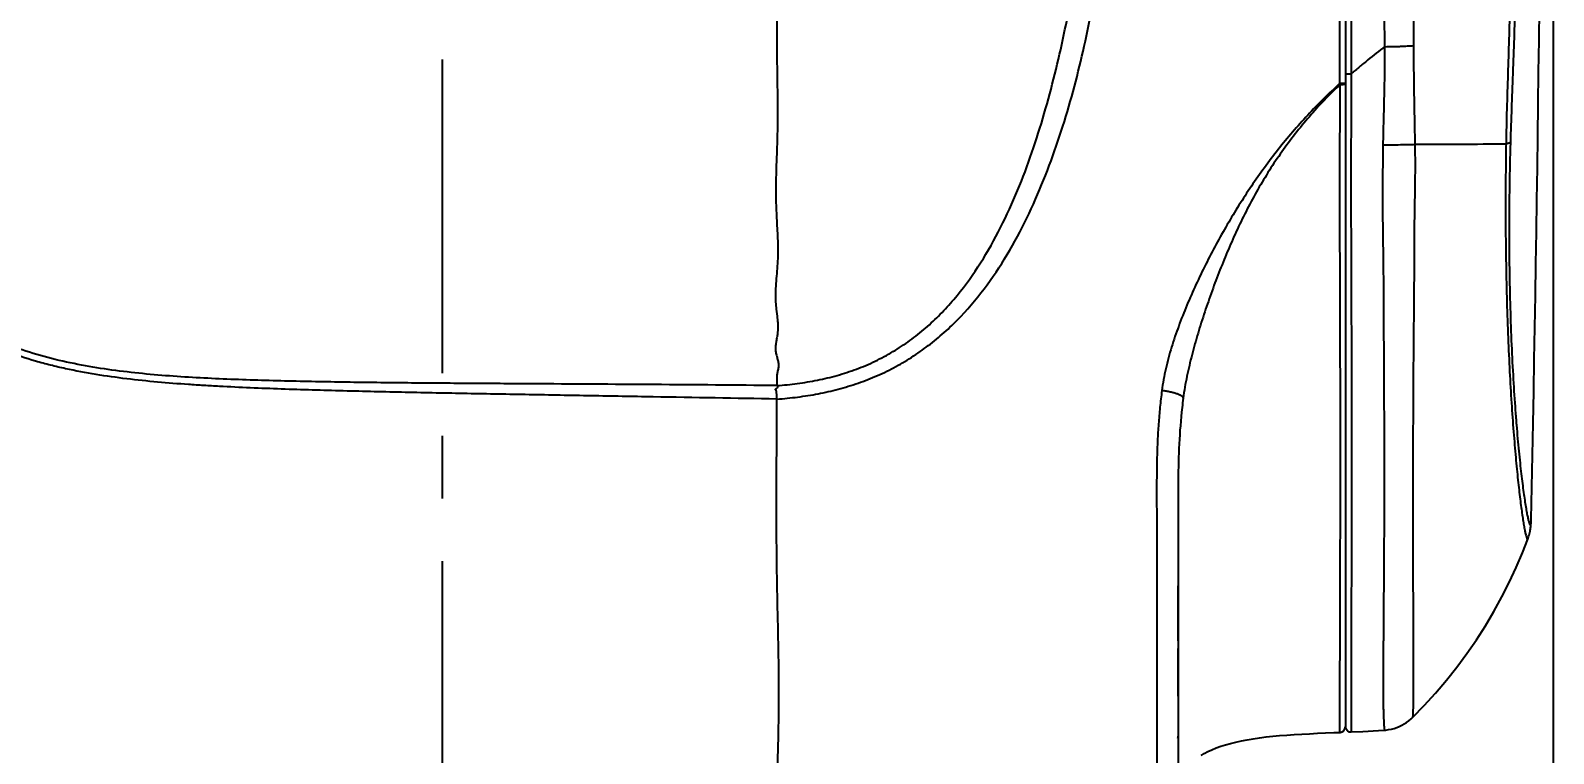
# Model space of a CAD drawing. Header units: millimetres. Extents: x 5828 to 6704, y 123 to 421.
# Drawn here: x 6473.89 to 6483.01, y 259.49 to 263.81 of the extents above; entities that cross this region are included whole.
import ezdxf

# ---------------------------------------------------------------- set-up
doc = ezdxf.new("R2010")
doc.units = ezdxf.units.MM
doc.linetypes.add('CENTER', pattern=[0.6, 0.375, -0.075, 0.075, -0.075])
for name, color, linetype in [('中心线', 7, 'Continuous'), ('外形图', 7, 'Continuous'), ('尺寸标注', 7, 'Continuous')]:
    doc.layers.add(name, color=color, linetype=linetype)
doc.styles.add('微软雅黑', font='msyh.ttc', dxfattribs={"height": 1.5})
doc.dimstyles.new('尺寸标注_1_15比例', dxfattribs={"dimtxt": 1.5, "dimasz": 1.25, "dimexe": 0.5, "dimexo": 0.4, "dimgap": 0.5, "dimtad": 1, "dimdec": 1, "dimlfac": 15, "dimdsep": 46, "dimtxsty": '微软雅黑', "dimcen": 0.09, "dimadec": 0, "dimazin": 0, "dimtp": 0.01, "dimtm": 0.01, "dimtfac": 1, "dimtdec": 1, "dimtofl": 0, "dimtmove": 0, "dimatfit": 3, "dimfxl": 1, "dimtolj": 1, "dimarcsym": 0})

# ---------------------------------------------------------------- blocks, each defined once
blk = doc.blocks.new('*D787')
at = {"layer": 'Defpoints', "color": 0}
for p in [(6469.7154, 284.5485), (6483.0052, 255.7131), (6469.7154, 255.0651)]:
    blk.add_point(p, dxfattribs=at)
at = {"layer": '尺寸标注', "color": 0, "lineweight": -2}
for p, q in [((6469.7154, 255.4651), (6469.7154, 285.0485)), ((6483.0052, 256.1131), (6483.0052, 285.0485)), ((6481.7552, 284.5485), (6470.9654, 284.5485))]:
    blk.add_line(p, q, dxfattribs=at)
at = {"layer": '尺寸标注', "color": 0}
for points in [[(6470.9654, 284.7569), (6470.9654, 284.3402), (6469.7154, 284.5485)], [(6481.7552, 284.3402), (6481.7552, 284.7569), (6483.0052, 284.5485)]]:
    blk.add_solid(points, dxfattribs=at)
at = {"layer": '尺寸标注', "color": 0, "insert": (6476.3603, 285.8276), "char_height": 1.5, "attachment_point": 5, "style": '微软雅黑'}
blk.add_mtext('\\A1;199.3', dxfattribs=at)

msp = doc.modelspace()

# ---------------------------------------------------------------- linework, layer by layer
at = {"layer": '中心线', "linetype": 'CENTER', "ltscale": 5}
msp.add_line((6476.3599, 231.7633), (6476.3599, 279.7873), dxfattribs=at)
at = {"layer": '外形图', "color": 7, "linetype": 'Continuous'}
for p, q in [((6481.7278, 263.4966), (6481.7278, 276.274)), ((6481.7599, 276.2407), (6481.7599, 259.6476)), ((6481.7278, 263.4966), (6481.7278, 263.739)), ((6481.7288, 263.4899), (6481.7278, 263.4966)), ((6481.7599, 263.4986), (6481.7599, 263.4986)), ((6481.7599, 263.4948), (6481.7599, 263.4958)), ((6482.8713, 260.89), (6482.8713, 260.8903)), ((6482.8713, 260.89), (6482.8713, 260.8901)), ((6482.8514, 260.7708), (6482.8514, 260.7708)), ((6480.7599, 260.4912), (6480.7599, 260.383)), ((6480.7599, 260.4912), (6480.7599, 260.3696)), ((6480.7599, 260.4906), (6480.7599, 260.4912)), ((6480.7599, 260.4912), (6480.7599, 260.4535)), ((6480.7599, 260.3696), (6480.7599, 260.4906)), ((6480.7599, 260.4535), (6480.7599, 260.3696)), ((6480.7599, 260.3691), (6480.7599, 260.3696)), ((6480.7599, 260.1616), (6480.7599, 260.117)), ((6480.7599, 259.9848), (6480.7599, 260.1076)), ((6480.76, 259.8319), (6480.7599, 259.9848)), ((6480.76, 259.8667), (6480.76, 259.9423)), ((6480.76, 259.8319), (6480.76, 259.8667)), ((6480.76, 259.8343), (6480.76, 259.8319)), ((6480.76, 259.8319), (6480.76, 259.8309)), ((6481.76, 259.6489), (6481.7601, 259.6468)), ((6480.76, 259.488), (6480.76, 259.4883))]:
    msp.add_line(p, q, dxfattribs=at)
for points in [[(6482.8514, 260.7708), (6482.8535, 260.7766), (6482.8563, 260.7851), (6482.8588, 260.7935), (6482.861, 260.8017), (6482.8628, 260.8095), (6482.8644, 260.817), (6482.8657, 260.8241), (6482.8668, 260.8308), (6482.8677, 260.8372), (6482.8684, 260.8434), (6482.8691, 260.8493), (6482.8696, 260.855), (6482.87, 260.8606), (6482.8704, 260.8662), (6482.8707, 260.8717), (6482.871, 260.8774), (6482.8712, 260.8831), (6482.8713, 260.8891)], [(6482.1637, 259.705), (6482.2316, 259.7749), (6482.2994, 259.8495), (6482.3646, 259.9262), (6482.4271, 260.005), (6482.4868, 260.0857), (6482.5436, 260.1682), (6482.5974, 260.2523), (6482.6482, 260.3378), (6482.6958, 260.4245), (6482.7402, 260.5119), (6482.7813, 260.5999), (6482.819, 260.6881), (6482.8514, 260.7708)], [(6481.9961, 259.6281), (6482.0021, 259.6287), (6482.0187, 259.6309), (6482.0351, 259.6341), (6482.0513, 259.6383), (6482.0672, 259.6436), (6482.0827, 259.6498), (6482.0978, 259.657), (6482.1124, 259.6652), (6482.1265, 259.6742), (6482.1399, 259.6841), (6482.1527, 259.6947), (6482.1637, 259.705)], [(6480.8964, 259.4763), (6480.9161, 259.4881), (6480.9379, 259.4997), (6480.9616, 259.5107), (6480.987, 259.5212), (6481.014, 259.5311), (6481.0427, 259.5403), (6481.073, 259.5489), (6481.1049, 259.5568), (6481.1382, 259.5641), (6481.1729, 259.5707), (6481.209, 259.5766), (6481.2464, 259.582), (6481.2852, 259.5869), (6481.3253, 259.5912), (6481.3668, 259.595), (6481.4096, 259.5985), (6481.4535, 259.6015), (6481.4987, 259.6042), (6481.545, 259.6067), (6481.5924, 259.6089), (6481.6408, 259.6109), (6481.6902, 259.6129), (6481.7279, 259.6143)], [(6481.7601, 259.6468), (6481.7607, 259.6434), (6481.7615, 259.64), (6481.7628, 259.6368), (6481.7643, 259.6337), (6481.7662, 259.6308), (6481.7684, 259.6281), (6481.7708, 259.6256), (6481.7735, 259.6234), (6481.7764, 259.6215), (6481.7795, 259.6199), (6481.7827, 259.6186), (6481.786, 259.6177), (6481.7895, 259.6171), (6481.7929, 259.6169), (6481.7946, 259.6169)], [(6481.7946, 259.6169), (6481.8639, 259.62), (6481.9576, 259.6253), (6481.9961, 259.6281)]]:
    msp.add_lwpolyline(points, dxfattribs=at)
for centre, radius, start, end in [((6175.6176, 267.3686), 307.322, 358.792117, 1.070828), ((6480.9977, 263.4981), 0.7623, 359.90329, 0.03889), ((6481.6812, 415.2966), 152.1655, 270.186869, 270.391447), ((6480.7267, 259.5911), 0.0333, 337.01446, 359.81569), ((6481.7266, 259.6476), 0.0333, 272.1901, 0)]:
    msp.add_arc(centre, radius, start, end, dxfattribs=at)
for points, knots in [([(6481.7945, 276.2717), (6481.7945, 276.2717), (6481.7944, 276.2716), (6481.7945, 276.2715), (6481.7945, 276.2714), (6481.7945, 276.2712), (6481.7945, 276.2709), (6481.7945, 276.2704), (6481.7945, 276.2696), (6481.7945, 276.2685), (6481.7945, 276.2672), (6481.7945, 276.2656), (6481.7945, 276.2638), (6481.7945, 276.2618), (6481.7945, 276.2585), (6481.7945, 276.2539), (6481.7945, 276.2476), (6481.7945, 276.2403), (6481.7945, 276.2321), (6481.7945, 276.223), (6481.7945, 276.2128), (6481.7945, 276.1974), (6481.7945, 276.1758), (6481.7945, 276.147), (6481.7945, 276.1145), (6481.7945, 276.0782), (6481.7945, 276.0382), (6481.7945, 275.9946), (6481.7945, 275.9474), (6481.7945, 275.8774), (6481.7945, 275.7813), (6481.7944, 275.656), (6481.7944, 275.5177), (6481.7944, 275.3671), (6481.7944, 275.2049), (6481.7944, 275.0319), (6481.7944, 274.8487), (6481.7944, 274.6562), (6481.7944, 274.3833), (6481.7944, 274.0255), (6481.7944, 273.5807), (6481.7944, 273.1209), (6481.7944, 272.6543), (6481.7944, 272.1888), (6481.7944, 271.7331), (6481.7943, 271.2928), (6481.7945, 270.7194), (6481.7945, 269.997), (6481.7945, 269.1125), (6481.7945, 268.2071), (6481.7945, 267.2878), (6481.7945, 266.3597), (6481.7945, 265.5826), (6481.7945, 265.0372), (6481.7945, 264.725), (6481.7945, 264.4907), (6481.7945, 264.2563), (6481.7944, 264.0218), (6481.7944, 263.7873), (6481.7947, 263.631), (6481.7947, 263.5528)], [0, 0, 0, 0, 0.000002, 0.00001, 0.000021, 0.000038, 0.00006, 0.000086, 0.000153, 0.000238, 0.000343, 0.000467, 0.00061, 0.000772, 0.000953, 0.001372, 0.001866, 0.002437, 0.003082, 0.003804, 0.0046, 0.005471, 0.007438, 0.009702, 0.012262, 0.015114, 0.018256, 0.021685, 0.025398, 0.029391, 0.038198, 0.048068, 0.058956, 0.070813, 0.083585, 0.097212, 0.111636, 0.126793, 0.142618, 0.175995, 0.211179, 0.247541, 0.284449, 0.321249, 0.357319, 0.391937, 0.425103, 0.492569, 0.562344, 0.63372, 0.706135, 0.779182, 0.852625, 0.889428, 0.907841, 0.926262, 0.944694, 0.96313, 0.981564, 1, 1, 1, 1]), ([(6481.9953, 263.7154), (6481.9951, 263.7888), (6481.9945, 263.9357), (6481.994, 264.156), (6481.9938, 264.3764), (6481.9936, 264.67), (6481.9934, 265.0367), (6481.9939, 265.4765), (6481.9957, 265.9157), (6481.9974, 266.3541), (6481.9985, 266.7914), (6481.9993, 267.2273), (6482.0003, 267.6615), (6482.0015, 268.0935), (6482.0019, 268.5228), (6482.0019, 268.8785), (6482.0017, 269.1612), (6482.0014, 269.3716), (6482.0007, 269.5808), (6481.9995, 269.7885), (6481.9976, 269.9947), (6481.996, 270.1995), (6481.9953, 270.3691), (6481.9947, 270.5039), (6481.994, 270.6042), (6481.993, 270.7039), (6481.9916, 270.8358), (6481.9894, 271.0004), (6481.9864, 271.1992), (6481.9835, 271.4013), (6481.9832, 271.5725), (6481.9833, 271.7121), (6481.9834, 271.8184), (6481.9833, 271.9257), (6481.9829, 272.0336), (6481.9823, 272.1423), (6481.9815, 272.2881), (6481.9808, 272.4713), (6481.981, 272.6918), (6481.9817, 272.9124), (6481.9826, 273.1322), (6481.9833, 273.3505), (6481.9838, 273.636), (6481.9841, 273.9826), (6481.9852, 274.3826), (6481.9872, 274.7567), (6481.9895, 275.0992), (6481.9917, 275.4047), (6481.9938, 275.6685), (6481.9956, 275.8862), (6481.9972, 276.0373), (6481.9986, 276.1327), (6481.9992, 276.1717), (6481.9994, 276.189)], [0, 0, 0, 0, 0.017662, 0.035329, 0.052994, 0.070651, 0.105941, 0.141203, 0.176423, 0.211575, 0.246638, 0.281592, 0.316413, 0.351061, 0.385489, 0.419648, 0.436612, 0.453485, 0.470255, 0.48691, 0.503445, 0.519863, 0.536155, 0.544243, 0.552283, 0.560271, 0.568213, 0.584014, 0.599874, 0.616027, 0.632612, 0.641059, 0.64959, 0.65819, 0.666849, 0.675559, 0.684313, 0.701925, 0.719622, 0.73733, 0.754979, 0.772501, 0.78983, 0.82364, 0.855871, 0.886016, 0.913614, 0.93824, 0.959501, 0.977051, 0.990616, 0.99584, 1, 1, 1, 1]), ([(6482.1695, 263.7224), (6482.1699, 263.868), (6482.1696, 264.0865), (6482.1695, 264.3777), (6482.1695, 264.5961), (6482.1694, 264.8143), (6482.1692, 265.0324), (6482.1689, 265.2504), (6482.1686, 265.5409), (6482.1689, 265.9035), (6482.1692, 266.3379), (6482.1686, 266.7712), (6482.1675, 267.2032), (6482.1668, 267.6335), (6482.1666, 268.0617), (6482.1664, 268.4874), (6482.1663, 268.8404), (6482.1667, 269.1211), (6482.1671, 269.3302), (6482.1676, 269.5381), (6482.1678, 269.7449), (6482.1675, 269.9503), (6482.1674, 270.1543), (6482.1681, 270.3235), (6482.1689, 270.4581), (6482.1697, 270.5915), (6482.1703, 270.7241), (6482.1707, 270.8561), (6482.1712, 270.9873), (6482.1716, 271.1187), (6482.1717, 271.2507), (6482.1715, 271.3507), (6482.1714, 271.4519), (6482.1716, 271.5543), (6482.172, 271.6579), (6482.1725, 271.7627), (6482.1728, 271.8684), (6482.1729, 272.011), (6482.1721, 272.1907), (6482.1711, 272.4077), (6482.1709, 272.6259), (6482.1715, 272.8446), (6482.1722, 273.0629), (6482.1726, 273.2798), (6482.1724, 273.564), (6482.1713, 273.9097), (6482.1703, 274.3091), (6482.1699, 274.6834), (6482.1698, 275.0266), (6482.1695, 275.3333), (6482.169, 275.5984), (6482.1685, 275.8176), (6482.168, 275.9698), (6482.1679, 276.066), (6482.1678, 276.1053), (6482.1677, 276.1227)], [0, 0, 0, 0, 0.035236, 0.052851, 0.070458, 0.088055, 0.105645, 0.123227, 0.1408, 0.17591, 0.210951, 0.245901, 0.280743, 0.315455, 0.350004, 0.384348, 0.418447, 0.435392, 0.452258, 0.469033, 0.485706, 0.50227, 0.518726, 0.535076, 0.543203, 0.551291, 0.567331, 0.575289, 0.583221, 0.599091, 0.60708, 0.61514, 0.623291, 0.63155, 0.639913, 0.648367, 0.6569, 0.665498, 0.68285, 0.70037, 0.717997, 0.735658, 0.753281, 0.770797, 0.788141, 0.822038, 0.854422, 0.884767, 0.912594, 0.937463, 0.958964, 0.976736, 0.990485, 0.995781, 1, 1, 1, 1]), ([(6482.8069, 275.3024), (6482.8065, 275.2824), (6482.805, 275.2372), (6482.8015, 275.1616), (6482.7966, 275.0708), (6482.7904, 274.9654), (6482.7832, 274.846), (6482.7718, 274.6612), (6482.7559, 274.4018), (6482.7368, 274.0614), (6482.7189, 273.6884), (6482.7043, 273.2921), (6482.6965, 272.9516), (6482.6936, 272.6749), (6482.6932, 272.467), (6482.6948, 272.2607), (6482.6982, 272.0574), (6482.7037, 271.8579), (6482.711, 271.6625), (6482.7178, 271.5015), (6482.7226, 271.3732), (6482.727, 271.2441), (6482.7318, 271.0821), (6482.7372, 270.8872), (6482.7426, 270.6918), (6482.7477, 270.4958), (6482.7524, 270.2991), (6482.7583, 270.0356), (6482.765, 269.7046), (6482.772, 269.3058), (6482.7777, 268.9047), (6482.7822, 268.5015), (6482.7855, 268.0963), (6482.7874, 267.6893), (6482.7881, 267.2806), (6482.7875, 266.8703), (6482.7855, 266.4586), (6482.7821, 266.0457), (6482.7773, 265.6317), (6482.7712, 265.2168), (6482.7636, 264.8011), (6482.756, 264.4543), (6482.7494, 264.1766), (6482.744, 263.9682), (6482.7381, 263.7597), (6482.7316, 263.5512), (6482.7251, 263.3429), (6482.7219, 263.204), (6482.7208, 263.1346)], [0, 0, 0, 0, 0.004925, 0.011154, 0.018642, 0.027338, 0.037187, 0.048125, 0.072971, 0.101223, 0.132155, 0.165, 0.198958, 0.216098, 0.233208, 0.250187, 0.266933, 0.28334, 0.29935, 0.315139, 0.323049, 0.330996, 0.346975, 0.362994, 0.379042, 0.395147, 0.411315, 0.427538, 0.460121, 0.492891, 0.525848, 0.558978, 0.592271, 0.625715, 0.659297, 0.693006, 0.726832, 0.760762, 0.79478, 0.828873, 0.863032, 0.897243, 0.914361, 0.931488, 0.948623, 0.965764, 0.982905, 1, 1, 1, 1]), ([(6482.8393, 275.2119), (6482.8393, 275.1948), (6482.8384, 275.1554), (6482.8354, 275.0883), (6482.8307, 275.0057), (6482.8243, 274.9081), (6482.8165, 274.796), (6482.8038, 274.62), (6482.7857, 274.3699), (6482.7634, 274.0384), (6482.7423, 273.6714), (6482.7252, 273.2784), (6482.7162, 272.9392), (6482.7129, 272.6629), (6482.7127, 272.4553), (6482.7146, 272.2495), (6482.7188, 272.0471), (6482.7253, 271.8491), (6482.734, 271.6552), (6482.7431, 271.4636), (6482.7514, 271.2719), (6482.7591, 271.0794), (6482.7665, 270.886), (6482.7735, 270.692), (6482.7799, 270.497), (6482.7858, 270.3012), (6482.7931, 270.0386), (6482.8045, 269.5751), (6482.8166, 268.9079), (6482.825, 268.1006), (6482.8271, 267.4227), (6482.8258, 266.8769), (6482.8234, 266.4653), (6482.8195, 266.0524), (6482.814, 265.6384), (6482.807, 265.2235), (6482.7983, 264.8079), (6482.7879, 264.3917), (6482.7779, 264.0447), (6482.7688, 263.7668), (6482.7627, 263.5932), (6482.7575, 263.4542), (6482.7524, 263.3153), (6482.7488, 263.2112), (6482.7469, 263.1418)], [0, 0, 0, 0, 0.004234, 0.009804, 0.016672, 0.024791, 0.03411, 0.044571, 0.068645, 0.096393, 0.127098, 0.159965, 0.194118, 0.211383, 0.228614, 0.245693, 0.262501, 0.278912, 0.2949, 0.310702, 0.32658, 0.342554, 0.358572, 0.374645, 0.390795, 0.407021, 0.423312, 0.456058, 0.522193, 0.589088, 0.656621, 0.690591, 0.72468, 0.758876, 0.793161, 0.827524, 0.861952, 0.896431, 0.930944, 0.94821, 0.965481, 0.974117, 0.982753, 1, 1, 1, 1]), ([(6478.3599, 261.6083), (6478.1129, 261.6126), (6477.7423, 261.619), (6477.2481, 261.6275), (6476.8774, 261.634), (6476.5685, 261.6395), (6476.3213, 261.6442), (6476.0742, 261.6492), (6475.7653, 261.6563), (6475.4564, 261.6653), (6475.2094, 261.6747), (6475.055, 261.682), (6474.9316, 261.6889), (6474.8083, 261.6968), (6474.6543, 261.7088), (6474.4699, 261.7281), (6474.2864, 261.7538), (6474.1346, 261.7822), (6474.0143, 261.8102), (6473.8951, 261.842), (6473.7484, 261.8899), (6473.6065, 261.9506), (6473.4973, 262.0076), (6473.418, 262.0549), (6473.3416, 262.1068), (6473.2442, 262.1821), (6473.1313, 262.2871), (6473.0127, 262.429), (6472.9102, 262.5831), (6472.8372, 262.719), (6472.7852, 262.8309), (6472.7369, 262.9447), (6472.6834, 263.0897), (6472.6283, 263.2667), (6472.5653, 263.5055), (6472.5151, 263.7473), (6472.4734, 263.9904), (6472.4452, 264.1732), (6472.4193, 264.3563), (6472.3953, 264.5396), (6472.3732, 264.7231), (6472.3464, 264.968), (6472.3177, 265.2743), (6472.2896, 265.6422), (6472.2669, 266.01), (6472.2492, 266.3774), (6472.2366, 266.7442), (6472.2264, 267.2314), (6472.224, 267.717), (6472.2238, 268.2005), (6472.2238, 268.4412), (6472.2238, 268.5611)], [0, 0, 0, 0, 0.062793, 0.094195, 0.1256, 0.157008, 0.172712, 0.188417, 0.219827, 0.251237, 0.266942, 0.282646, 0.290499, 0.298351, 0.314053, 0.329753, 0.34545, 0.36114, 0.368983, 0.376824, 0.392493, 0.408147, 0.415971, 0.423792, 0.431609, 0.439424, 0.455046, 0.470675, 0.486322, 0.501991, 0.509835, 0.517684, 0.533387, 0.549092, 0.564786, 0.59613, 0.611797, 0.627466, 0.643133, 0.658795, 0.67445, 0.690099, 0.721382, 0.752639, 0.783855, 0.815018, 0.846113, 0.877128, 0.938853, 0.969513, 1, 1, 1, 1]), ([(6478.3602, 261.6887), (6478.1148, 261.6909), (6477.6239, 261.6948), (6477.0103, 261.6984), (6476.5194, 261.7013), (6476.1512, 261.7041), (6475.8443, 261.7076), (6475.5989, 261.7117), (6475.4148, 261.7156), (6475.2308, 261.7206), (6475.0468, 261.7274), (6474.8629, 261.7365), (6474.6793, 261.749), (6474.496, 261.7664), (6474.3135, 261.7903), (6474.1324, 261.8227), (6473.9535, 261.8658), (6473.7785, 261.922), (6473.6376, 261.9822), (6473.5295, 262.0395), (6473.4512, 262.0872), (6473.3761, 262.1398), (6473.2811, 262.2164), (6473.1724, 262.3239), (6473.0609, 262.4695), (6472.9679, 262.6275), (6472.8914, 262.7942), (6472.8281, 262.9666), (6472.7748, 263.1425), (6472.7291, 263.3207), (6472.6889, 263.5004), (6472.6533, 263.681), (6472.6214, 263.8622), (6472.5929, 264.0439), (6472.567, 264.226), (6472.5431, 264.4083), (6472.521, 264.5908), (6472.5006, 264.7734), (6472.4757, 265.017), (6472.4489, 265.3218), (6472.4224, 265.6877), (6472.4009, 266.0534), (6472.384, 266.4187), (6472.3721, 266.7833), (6472.3624, 267.2675), (6472.3601, 267.75), (6472.36, 268.2303), (6472.3599, 268.4692), (6472.3599, 268.5884)], [0, 0, 0, 0, 0.062795, 0.125597, 0.157, 0.188404, 0.219807, 0.235509, 0.25121, 0.266912, 0.282613, 0.298313, 0.314013, 0.32971, 0.345404, 0.361092, 0.37677, 0.392436, 0.408083, 0.415902, 0.423717, 0.431526, 0.439332, 0.454925, 0.470517, 0.486119, 0.501739, 0.517385, 0.533058, 0.548752, 0.564454, 0.580151, 0.59584, 0.611527, 0.627212, 0.642894, 0.658572, 0.674244, 0.689912, 0.72123, 0.752518, 0.783765, 0.814955, 0.846076, 0.877111, 0.938856, 0.969517, 1, 1, 1, 1]), ([(6478.3599, 261.6078), (6478.3806, 261.6093), (6478.4218, 261.6129), (6478.504, 261.6224), (6478.6062, 261.6386), (6478.7272, 261.6659), (6478.8458, 261.7018), (6478.961, 261.7467), (6479.0721, 261.801), (6479.1781, 261.8643), (6479.2784, 261.936), (6479.3727, 262.0154), (6479.4901, 262.1305), (6479.6215, 262.2894), (6479.756, 262.4971), (6479.8706, 262.717), (6479.9686, 262.9453), (6480.0528, 263.1794), (6480.1245, 263.4176), (6480.2059, 263.7387), (6480.269, 264.0639), (6480.3205, 264.3908), (6480.354, 264.6366), (6480.3828, 264.8829), (6480.4073, 265.1295), (6480.4279, 265.3764), (6480.4511, 265.7054), (6480.4684, 266.0346), (6480.4807, 266.3635), (6480.4873, 266.6098), (6480.4917, 266.8558), (6480.4943, 267.1013), (6480.4957, 267.3463), (6480.4964, 267.5907), (6480.497, 267.8344), (6480.4977, 268.1578), (6480.498, 268.3999), (6480.498, 268.561)], [0, 0, 0, 0, 0.007867, 0.015732, 0.031449, 0.04715, 0.062831, 0.078491, 0.094129, 0.109749, 0.125356, 0.140957, 0.15656, 0.187781, 0.219075, 0.250456, 0.281916, 0.313425, 0.344934, 0.37641, 0.439299, 0.470743, 0.502172, 0.533584, 0.56498, 0.596359, 0.627718, 0.690349, 0.721609, 0.752823, 0.783986, 0.815091, 0.846131, 0.877099, 0.907983, 0.938771, 1, 1, 1, 1]), ([(6478.3602, 261.6888), (6478.4007, 261.6917), (6478.4816, 261.7), (6478.6019, 261.7198), (6478.7203, 261.748), (6478.8359, 261.7855), (6478.9477, 261.8328), (6479.0545, 261.89), (6479.1554, 261.9566), (6479.2499, 262.0317), (6479.3378, 262.1144), (6479.4461, 262.2333), (6479.5658, 262.3958), (6479.6871, 262.6056), (6479.7898, 262.8259), (6479.8771, 263.0533), (6479.9518, 263.2856), (6480.016, 263.5212), (6480.0714, 263.7589), (6480.1191, 263.9981), (6480.1602, 264.2385), (6480.1959, 264.4797), (6480.2269, 264.7214), (6480.2535, 264.9636), (6480.2761, 265.206), (6480.2952, 265.4485), (6480.3166, 265.7719), (6480.3327, 266.0953), (6480.3439, 266.4184), (6480.35, 266.6604), (6480.354, 266.902), (6480.3571, 267.2231), (6480.3582, 267.5436), (6480.3589, 267.8632), (6480.3596, 268.1807), (6480.3599, 268.4185), (6480.3599, 268.5767)], [0, 0, 0, 0, 0.015735, 0.031455, 0.047155, 0.062828, 0.078469, 0.094079, 0.10966, 0.125221, 0.140773, 0.156326, 0.187458, 0.218686, 0.250022, 0.281458, 0.312959, 0.344473, 0.375967, 0.407443, 0.438916, 0.470382, 0.501835, 0.533272, 0.564693, 0.596098, 0.627481, 0.690161, 0.721446, 0.752685, 0.783872, 0.815, 0.877047, 0.907947, 0.938749, 1, 1, 1, 1]), ([(6478.3615, 265.5445), (6478.3616, 265.5024), (6478.3612, 265.4392), (6478.3607, 265.355), (6478.3606, 265.2708), (6478.3608, 265.1656), (6478.3607, 265.0395), (6478.3603, 264.9134), (6478.3601, 264.7875), (6478.36, 264.6616), (6478.3602, 264.5359), (6478.3605, 264.4102), (6478.3607, 264.2847), (6478.3605, 264.1593), (6478.3598, 264.0341), (6478.359, 263.909), (6478.3586, 263.8048), (6478.3588, 263.7216), (6478.3595, 263.6386), (6478.3609, 263.535), (6478.3629, 263.411), (6478.3634, 263.3078), (6478.3625, 263.2255), (6478.3611, 263.1638), (6478.3592, 263.1023), (6478.357, 263.0409), (6478.3549, 262.9797), (6478.3534, 262.9185), (6478.3528, 262.8574), (6478.3534, 262.7965), (6478.3553, 262.7357), (6478.3582, 262.6751), (6478.3615, 262.6147), (6478.3644, 262.5543), (6478.3655, 262.4939), (6478.3639, 262.4336), (6478.3596, 262.3736), (6478.354, 262.3139), (6478.3507, 262.2642), (6478.3503, 262.2246), (6478.3512, 262.195), (6478.3534, 262.1658), (6478.3565, 262.1367), (6478.3601, 262.108), (6478.3633, 262.0794), (6478.3653, 262.0511), (6478.3651, 262.0229), (6478.3624, 261.9951), (6478.3579, 261.968), (6478.353, 261.9413), (6478.3508, 261.9191), (6478.3512, 261.9015), (6478.3526, 261.8886), (6478.3551, 261.876), (6478.3593, 261.8596), (6478.3642, 261.8437), (6478.3677, 261.8276), (6478.369, 261.8156), (6478.3688, 261.8038), (6478.3673, 261.7922), (6478.365, 261.7809), (6478.3624, 261.7699), (6478.3603, 261.7589), (6478.3588, 261.7447), (6478.3594, 261.7307), (6478.3597, 261.7172), (6478.3596, 261.7044), (6478.3595, 261.6949), (6478.3602, 261.6887)], [0, 0, 0, 0, 0.032731, 0.049089, 0.065442, 0.098135, 0.130806, 0.163455, 0.196078, 0.228676, 0.261245, 0.293784, 0.326294, 0.358773, 0.391217, 0.42362, 0.455974, 0.472127, 0.488264, 0.52048, 0.552612, 0.584656, 0.600643, 0.616605, 0.632543, 0.648452, 0.664332, 0.68018, 0.695994, 0.711774, 0.727519, 0.743233, 0.758918, 0.774577, 0.790213, 0.805827, 0.821416, 0.836959, 0.852414, 0.860097, 0.867744, 0.87535, 0.88291, 0.890418, 0.89786, 0.905228, 0.912516, 0.919729, 0.926865, 0.933897, 0.940782, 0.944168, 0.947523, 0.950854, 0.95416, 0.96066, 0.963825, 0.966925, 0.969975, 0.972991, 0.975982, 0.978933, 0.981823, 0.984638, 0.990045, 0.992637, 0.995155, 1, 1, 1, 1]), ([(6481.9963, 263.7161), (6481.9621, 263.6896), (6481.911, 263.6498), (6481.8441, 263.5952), (6481.8112, 263.5672), (6481.7949, 263.553)], [0, 0, 0, 0, 0.499993, 0.749995, 1, 1, 1, 1]), ([(6481.9867, 263.1287), (6481.9873, 263.1777), (6481.9895, 263.2757), (6481.9936, 263.4226), (6481.9959, 263.545), (6481.9963, 263.6428), (6481.9963, 263.6917), (6481.9963, 263.7161)], [0, 0, 0, 0, 0.250339, 0.500499, 0.750344, 0.875179, 1, 1, 1, 1]), ([(6481.9953, 263.7153), (6482.0112, 263.7161), (6482.0349, 263.7163), (6482.0662, 263.7171), (6482.0957, 263.718), (6482.1301, 263.7195), (6482.1569, 263.7213), (6482.1695, 263.7224)], [0, 0, 0, 0, 0.274382, 0.408117, 0.53809, 0.782576, 1, 1, 1, 1]), ([(6482.1775, 263.1319), (6482.1766, 263.1811), (6482.1753, 263.255), (6482.1736, 263.3535), (6482.1723, 263.4273), (6482.1712, 263.5011), (6482.17, 263.5995), (6482.1696, 263.6732), (6482.1695, 263.7224)], [0, 0, 0, 0, 0.250261, 0.375351, 0.500385, 0.625358, 0.750269, 1, 1, 1, 1]), ([(6481.7278, 263.4966), (6481.6942, 263.4663), (6481.6284, 263.4041), (6481.5022, 263.2742), (6481.3549, 263.1022), (6481.1949, 262.8828), (6481.0749, 262.6913), (6480.9865, 262.534), (6480.924, 262.4143), (6480.8655, 262.293), (6480.8112, 262.1699), (6480.7619, 262.0452), (6480.7188, 261.9186), (6480.6839, 261.7899), (6480.6679, 261.7026), (6480.6623, 261.6587)], [0, 0, 0, 0, 0.062905, 0.125814, 0.251598, 0.377305, 0.502817, 0.565463, 0.628008, 0.690434, 0.75272, 0.814844, 0.876781, 0.938506, 1, 1, 1, 1]), ([(6481.7288, 263.4899), (6481.6965, 263.4593), (6481.6334, 263.3965), (6481.5436, 263.2978), (6481.4588, 263.1947), (6481.3792, 263.0877), (6481.3048, 262.9768), (6481.236, 262.8626), (6481.1724, 262.7453), (6481.1138, 262.6255), (6481.0595, 262.5037), (6481.0091, 262.3803), (6480.962, 262.2555), (6480.9182, 262.1296), (6480.878, 262.0025), (6480.8418, 261.8742), (6480.8108, 261.7447), (6480.7953, 261.6573), (6480.7898, 261.6134)], [0, 0, 0, 0, 0.06254, 0.125085, 0.187631, 0.250175, 0.312712, 0.375241, 0.437759, 0.500271, 0.562779, 0.625284, 0.687787, 0.750289, 0.812789, 0.87528, 0.937729, 1, 1, 1, 1]), ([(6481.7279, 259.6143), (6481.7279, 259.6143), (6481.7279, 259.6143), (6481.7279, 259.6144), (6481.7278, 259.6145), (6481.7278, 259.6147), (6481.7278, 259.6151), (6481.7278, 259.6156), (6481.7278, 259.6163), (6481.7277, 259.6172), (6481.7277, 259.6182), (6481.7277, 259.6199), (6481.7276, 259.6223), (6481.7276, 259.6257), (6481.7276, 259.6298), (6481.7275, 259.6344), (6481.7275, 259.6396), (6481.7274, 259.6477), (6481.7274, 259.6593), (6481.7273, 259.6749), (6481.7273, 259.6928), (6481.7272, 259.7128), (6481.7272, 259.7352), (6481.7272, 259.7597), (6481.7272, 259.7864), (6481.7273, 259.8152), (6481.7273, 259.858), (6481.7275, 259.9168), (6481.7277, 259.9936), (6481.7279, 260.0787), (6481.7282, 260.1718), (6481.7285, 260.273), (6481.7288, 260.3821), (6481.7292, 260.4989), (6481.7295, 260.6232), (6481.7299, 260.8034), (6481.7303, 261.0451), (6481.7304, 261.353), (6481.7301, 261.6234), (6481.7297, 261.8493), (6481.7293, 262.0246), (6481.7288, 262.203), (6481.7283, 262.3838), (6481.7275, 262.5665), (6481.7265, 262.7507), (6481.7264, 262.9355), (6481.7272, 263.1204), (6481.7285, 263.3052), (6481.7287, 263.4284), (6481.7288, 263.4899)], [0, 0, 0, 0, 0.000006, 0.000021, 0.000047, 0.000083, 0.000185, 0.000327, 0.000509, 0.000732, 0.000995, 0.001297, 0.002021, 0.002902, 0.003938, 0.005129, 0.006473, 0.007968, 0.011409, 0.01544, 0.020052, 0.025238, 0.030995, 0.03732, 0.04421, 0.051661, 0.05967, 0.077335, 0.097162, 0.119116, 0.143169, 0.16929, 0.197446, 0.227598, 0.259705, 0.293705, 0.367035, 0.446807, 0.53204, 0.576374, 0.621674, 0.667748, 0.714432, 0.761632, 0.809213, 0.856952, 0.904703, 0.952386, 1, 1, 1, 1]), ([(6481.7278, 263.4966), (6481.7299, 263.4966), (6481.7339, 263.4966), (6481.7398, 263.4968), (6481.7452, 263.4969), (6481.7499, 263.4972), (6481.7534, 263.4974), (6481.7557, 263.4976), (6481.7571, 263.4978), (6481.7582, 263.498), (6481.7591, 263.4982), (6481.7596, 263.4983), (6481.7599, 263.4985), (6481.7599, 263.4986)], [0, 0, 0, 0, 0.192061, 0.376082, 0.545622, 0.694754, 0.818278, 0.86907, 0.91196, 0.94661, 0.972789, 0.990445, 1, 1, 1, 1]), ([(6481.7288, 263.4899), (6481.7308, 263.4899), (6481.7348, 263.4899), (6481.7406, 263.4901), (6481.7458, 263.4904), (6481.7505, 263.4908), (6481.7538, 263.4911), (6481.7561, 263.4915), (6481.7574, 263.4918), (6481.7583, 263.4922), (6481.7589, 263.4926), (6481.7592, 263.4929), (6481.7595, 263.4932), (6481.7598, 263.4935), (6481.7599, 263.494), (6481.7599, 263.4945), (6481.7599, 263.4948)], [0, 0, 0, 0, 0.185562, 0.362524, 0.524857, 0.667034, 0.784257, 0.832369, 0.873667, 0.908244, 0.923088, 0.936918, 0.949685, 0.959184, 0.971604, 1, 1, 1, 1]), ([(6481.7599, 263.5554), (6481.7599, 263.5507), (6481.7599, 263.5389), (6481.7599, 263.5235), (6481.7599, 263.5093), (6481.7599, 263.5022), (6481.7599, 263.4986)], [0, 0, 0, 0, 0.249779, 0.624481, 0.811912, 1, 1, 1, 1]), ([(6481.7599, 263.4921), (6481.7599, 263.4548), (6481.7599, 263.3803), (6481.7599, 263.2312), (6481.7599, 263.1193), (6481.7599, 263.0446)], [0, 0, 0, 0, 0.249673, 0.499519, 1, 1, 1, 1]), ([(6481.76, 263.5554), (6481.76, 263.5553), (6481.7603, 263.5552), (6481.7609, 263.5549), (6481.7619, 263.5547), (6481.7631, 263.5544), (6481.7646, 263.5542), (6481.7671, 263.5539), (6481.7709, 263.5535), (6481.7761, 263.5533), (6481.782, 263.5532), (6481.7871, 263.5533), (6481.7914, 263.5535), (6481.7936, 263.5538), (6481.7947, 263.554)], [0, 0, 0, 0, 0.010048, 0.028471, 0.055587, 0.091259, 0.135193, 0.186991, 0.312171, 0.462097, 0.631083, 0.812685, 0.906071, 1, 1, 1, 1]), ([(6481.7949, 263.553), (6481.7949, 263.522), (6481.795, 263.4755), (6481.7949, 263.4134), (6481.7946, 263.3513), (6481.7942, 263.2737), (6481.7935, 263.1493), (6481.7928, 262.9938), (6481.7929, 262.8073), (6481.7937, 262.6215), (6481.7945, 262.4369), (6481.7951, 262.2542), (6481.7957, 262.0159), (6481.7964, 261.7267), (6481.7968, 261.393), (6481.7967, 261.08), (6481.7964, 260.8337), (6481.796, 260.6499), (6481.7957, 260.5227), (6481.7954, 260.4032), (6481.7951, 260.2915), (6481.7948, 260.1878), (6481.7945, 260.0923), (6481.7942, 260.0051), (6481.794, 259.9263), (6481.7939, 259.8661), (6481.7939, 259.8222), (6481.7938, 259.7926), (6481.7938, 259.7653), (6481.7938, 259.7402), (6481.7939, 259.7174), (6481.7939, 259.6968), (6481.794, 259.6786), (6481.794, 259.6627), (6481.7941, 259.6509), (6481.7942, 259.6426), (6481.7942, 259.6373), (6481.7943, 259.6326), (6481.7943, 259.6285), (6481.7944, 259.6251), (6481.7944, 259.6226), (6481.7945, 259.6209), (6481.7945, 259.6199), (6481.7945, 259.619), (6481.7945, 259.6183), (6481.7946, 259.6177), (6481.7946, 259.6173), (6481.7946, 259.6171), (6481.7946, 259.617), (6481.7946, 259.6169), (6481.7946, 259.6169)], [0, 0, 0, 0, 0.023643, 0.035466, 0.047292, 0.070958, 0.094648, 0.142071, 0.18949, 0.236778, 0.283718, 0.330167, 0.376034, 0.465391, 0.550521, 0.630389, 0.703996, 0.738189, 0.770514, 0.800899, 0.829291, 0.855649, 0.87993, 0.902099, 0.92212, 0.939955, 0.948037, 0.955555, 0.962503, 0.968876, 0.974673, 0.97989, 0.984525, 0.988573, 0.992025, 0.993524, 0.994869, 0.996061, 0.997098, 0.997979, 0.998703, 0.999005, 0.999268, 0.99949, 0.999673, 0.999815, 0.999917, 0.999978, 0.999994, 1, 1, 1, 1]), ([(6481.9961, 259.6281), (6481.9961, 259.6281), (6481.996, 259.6282), (6481.9958, 259.6285), (6481.9956, 259.6293), (6481.9953, 259.6306), (6481.9951, 259.6325), (6481.9947, 259.6349), (6481.9944, 259.6377), (6481.994, 259.6412), (6481.9935, 259.6468), (6481.9929, 259.6551), (6481.9921, 259.6666), (6481.9914, 259.6802), (6481.9907, 259.6959), (6481.9901, 259.7136), (6481.9895, 259.7333), (6481.9889, 259.755), (6481.9883, 259.7881), (6481.9879, 259.8343), (6481.9877, 259.8958), (6481.9878, 259.9649), (6481.9882, 260.0415), (6481.9887, 260.1255), (6481.9894, 260.2167), (6481.9901, 260.3149), (6481.9908, 260.4199), (6481.9915, 260.5315), (6481.9923, 260.6495), (6481.993, 260.7736), (6481.9935, 260.9034), (6481.9937, 261.0388), (6481.9938, 261.2292), (6481.9934, 261.4258), (6481.9927, 261.628), (6481.9919, 261.7854), (6481.991, 261.9462), (6481.9904, 262.1098), (6481.9897, 262.2759), (6481.9884, 262.4156), (6481.9869, 262.5283), (6481.9853, 262.6419), (6481.984, 262.756), (6481.984, 262.8704), (6481.9847, 262.9565), (6481.9856, 263.0426), (6481.9863, 263.1), (6481.9867, 263.1287)], [0, 0, 0, 0, 0.000036, 0.0001, 0.000335, 0.000719, 0.001252, 0.001934, 0.002765, 0.003746, 0.004876, 0.007583, 0.010886, 0.01478, 0.019258, 0.024315, 0.029951, 0.036166, 0.042959, 0.058262, 0.075821, 0.095583, 0.117495, 0.141505, 0.167565, 0.195625, 0.22563, 0.257527, 0.291255, 0.326733, 0.363864, 0.402556, 0.442719, 0.527037, 0.570984, 0.615977, 0.661932, 0.708732, 0.756216, 0.804252, 0.828451, 0.852761, 0.901663, 0.926212, 0.950795, 0.975395, 1, 1, 1, 1]), ([(6481.9867, 263.1287), (6482.0209, 263.1289), (6482.0846, 263.1295), (6482.1482, 263.1309), (6482.1775, 263.1319)], [0, 0, 0, 0, 0.538571, 1, 1, 1, 1]), ([(6482.1637, 259.705), (6482.1637, 259.7051), (6482.1638, 259.7052), (6482.1639, 259.7057), (6482.1641, 259.7067), (6482.1643, 259.7082), (6482.1645, 259.7102), (6482.1648, 259.7128), (6482.165, 259.7158), (6482.1652, 259.7194), (6482.1655, 259.7252), (6482.1658, 259.7337), (6482.1662, 259.7454), (6482.1666, 259.7592), (6482.1669, 259.7749), (6482.1671, 259.7927), (6482.1673, 259.8124), (6482.1675, 259.8341), (6482.1677, 259.8669), (6482.168, 259.9128), (6482.1681, 259.9735), (6482.1681, 260.0418), (6482.168, 260.1173), (6482.1677, 260.2), (6482.1673, 260.2895), (6482.1668, 260.3859), (6482.1661, 260.5273), (6482.1656, 260.6771), (6482.1654, 260.8349), (6482.1654, 260.9619), (6482.1655, 261.0941), (6482.1657, 261.2313), (6482.1661, 261.3731), (6482.1667, 261.5192), (6482.1675, 261.6692), (6482.1683, 261.8227), (6482.1696, 261.9794), (6482.1712, 262.1389), (6482.1725, 262.3008), (6482.173, 262.4645), (6482.1735, 262.602), (6482.1747, 262.7128), (6482.1766, 262.8243), (6482.1787, 262.936), (6482.1787, 263.0479), (6482.178, 263.1039), (6482.1775, 263.1319)], [0, 0, 0, 0, 0.000058, 0.000151, 0.000447, 0.000893, 0.00149, 0.002236, 0.003131, 0.004176, 0.005369, 0.008203, 0.011631, 0.01565, 0.020249, 0.025425, 0.031175, 0.037502, 0.044404, 0.059916, 0.077666, 0.097598, 0.119656, 0.143786, 0.16994, 0.198066, 0.228112, 0.293745, 0.329193, 0.366273, 0.404892, 0.444961, 0.486376, 0.529034, 0.572829, 0.617653, 0.663425, 0.710025, 0.75729, 0.805095, 0.853377, 0.87768, 0.902067, 0.950995, 0.975494, 1, 1, 1, 1]), ([(6482.7208, 263.1346), (6482.7202, 263.0935), (6482.7192, 263.0116), (6482.7183, 262.8892), (6482.7179, 262.768), (6482.7183, 262.6096), (6482.7204, 262.4164), (6482.7254, 262.1917), (6482.7326, 261.9777), (6482.7419, 261.7763), (6482.7529, 261.5893), (6482.7633, 261.4433), (6482.7721, 261.3349), (6482.7787, 261.2603), (6482.7854, 261.1905), (6482.792, 261.1256), (6482.7987, 261.0657), (6482.8051, 261.011), (6482.8114, 260.9617), (6482.8175, 260.9178), (6482.8232, 260.8795), (6482.8286, 260.8468), (6482.8336, 260.8198), (6482.838, 260.7986), (6482.8416, 260.7846), (6482.8442, 260.7764), (6482.8459, 260.7724), (6482.8472, 260.7699), (6482.8483, 260.7688), (6482.849, 260.7684), (6482.8498, 260.7684), (6482.8504, 260.7689), (6482.8509, 260.7697), (6482.8512, 260.7704), (6482.8514, 260.7708)], [0, 0, 0, 0, 0.051882, 0.103378, 0.154379, 0.204765, 0.303268, 0.398077, 0.488381, 0.573401, 0.652402, 0.724691, 0.758113, 0.789619, 0.819139, 0.846601, 0.871944, 0.895109, 0.916038, 0.934681, 0.950995, 0.964941, 0.976484, 0.985595, 0.992267, 0.99469, 0.996511, 0.99775, 0.99817, 0.998487, 0.998756, 0.999062, 0.999467, 1, 1, 1, 1]), ([(6482.7469, 263.1418), (6482.7457, 263.141), (6482.7426, 263.1396), (6482.7369, 263.1378), (6482.7294, 263.1361), (6482.7239, 263.1351), (6482.7208, 263.1346)], [0, 0, 0, 0, 0.158721, 0.377781, 0.658427, 1, 1, 1, 1]), ([(6482.7469, 263.1418), (6482.7445, 263.0558), (6482.7409, 262.8854), (6482.7389, 262.6335), (6482.7405, 262.3896), (6482.7453, 262.1564), (6482.7531, 261.9366), (6482.7634, 261.7323), (6482.7738, 261.5729), (6482.783, 261.4548), (6482.79, 261.3737), (6482.7971, 261.2979), (6482.8043, 261.2277), (6482.8115, 261.1631), (6482.8186, 261.1044), (6482.8255, 261.0517), (6482.8322, 261.0051), (6482.8376, 260.9701), (6482.8419, 260.9453), (6482.8448, 260.929), (6482.8476, 260.9143), (6482.8503, 260.9013), (6482.8528, 260.8899), (6482.8552, 260.8801), (6482.8574, 260.8719), (6482.8593, 260.8661), (6482.8607, 260.8624), (6482.8616, 260.8601), (6482.8625, 260.8583), (6482.8634, 260.8568), (6482.8642, 260.8558), (6482.865, 260.8551), (6482.8659, 260.8549), (6482.8667, 260.8552), (6482.8673, 260.8559), (6482.8679, 260.857), (6482.8684, 260.8585), (6482.8692, 260.8613), (6482.8699, 260.8658), (6482.8706, 260.8724), (6482.8711, 260.8807), (6482.8713, 260.8867), (6482.8713, 260.89)], [0, 0, 0, 0, 0.110729, 0.219182, 0.324144, 0.42449, 0.519151, 0.607138, 0.687554, 0.724669, 0.759595, 0.792249, 0.822552, 0.850428, 0.875811, 0.898639, 0.918852, 0.936403, 0.944168, 0.951253, 0.957652, 0.963362, 0.96838, 0.972704, 0.976337, 0.979279, 0.980492, 0.981536, 0.982413, 0.983127, 0.983686, 0.984109, 0.984437, 0.984753, 0.985147, 0.98567, 0.986344, 0.987179, 0.989351, 0.992208, 0.995756, 1, 1, 1, 1]), ([(6478.3599, 261.6083), (6478.3599, 261.6114), (6478.3594, 261.6176), (6478.3591, 261.6252), (6478.3587, 261.6312), (6478.3584, 261.6356), (6478.3582, 261.6399), (6478.3577, 261.6442), (6478.3573, 261.6476), (6478.357, 261.6504), (6478.3568, 261.653), (6478.3566, 261.6557), (6478.3557, 261.6583), (6478.3545, 261.6601), (6478.3531, 261.6617), (6478.3519, 261.6631), (6478.3512, 261.6642), (6478.3508, 261.665), (6478.3507, 261.6659), (6478.3508, 261.6667), (6478.3512, 261.6675), (6478.3521, 261.6685), (6478.3543, 261.6702), (6478.3565, 261.6712), (6478.358, 261.6717)], [0, 0, 0, 0, 0.135146, 0.267298, 0.332034, 0.395781, 0.458444, 0.519943, 0.580241, 0.609894, 0.639213, 0.696763, 0.725826, 0.756892, 0.789489, 0.820501, 0.83447, 0.84717, 0.858861, 0.870435, 0.883016, 0.897087, 0.929393, 1, 1, 1, 1]), ([(6478.3602, 261.6887), (6478.3612, 261.6876), (6478.3623, 261.6856), (6478.3629, 261.6827), (6478.3627, 261.6797), (6478.3611, 261.6758), (6478.3591, 261.6731), (6478.358, 261.6717)], [0, 0, 0, 0, 0.232983, 0.347361, 0.464051, 0.716778, 1, 1, 1, 1]), ([(6478.3599, 259.294), (6478.3627, 259.3876), (6478.3689, 259.5755), (6478.3727, 259.8587), (6478.3687, 260.1441), (6478.3619, 260.4318), (6478.3575, 260.7222), (6478.3569, 260.9658), (6478.3575, 261.162), (6478.3582, 261.3102), (6478.359, 261.459), (6478.3597, 261.5585), (6478.3599, 261.6083)], [0, 0, 0, 0, 0.121396, 0.243705, 0.366995, 0.491336, 0.616783, 0.743368, 0.807093, 0.871106, 0.935409, 1, 1, 1, 1]), ([(6480.6623, 261.6587), (6480.658, 261.6255), (6480.6504, 261.5591), (6480.6417, 261.4593), (6480.6359, 261.3596), (6480.6325, 261.2601), (6480.6311, 261.1609), (6480.6309, 261.0619), (6480.6311, 260.9632), (6480.6315, 260.8323), (6480.6314, 260.6693), (6480.6313, 260.4747), (6480.6313, 260.2812), (6480.6314, 260.0888), (6480.6314, 259.8975), (6480.6314, 259.6444), (6480.6314, 259.3303), (6480.6313, 258.9561), (6480.6314, 258.5849), (6480.6314, 258.216), (6480.6313, 257.7271), (6480.6314, 257.2345), (6480.6313, 256.7328), (6480.6314, 256.2031), (6480.6314, 255.7999), (6480.6314, 255.5282)], [0, 0, 0, 0, 0.016375, 0.032703, 0.048984, 0.06522, 0.081408, 0.097549, 0.113641, 0.129684, 0.161622, 0.193365, 0.224917, 0.256288, 0.287485, 0.318519, 0.380126, 0.441138, 0.501614, 0.561742, 0.621621, 0.740821, 0.802727, 0.867084, 1, 1, 1, 1]), ([(6480.7898, 261.6134), (6480.7899, 261.6143), (6480.7897, 261.6165), (6480.788, 261.6196), (6480.7851, 261.6227), (6480.781, 261.6258), (6480.7758, 261.629), (6480.7695, 261.6323), (6480.7621, 261.6355), (6480.7505, 261.6398), (6480.7338, 261.645), (6480.7117, 261.6504), (6480.6875, 261.6551), (6480.6708, 261.6576), (6480.6623, 261.6587)], [0, 0, 0, 0, 0.020698, 0.044879, 0.074731, 0.111283, 0.154902, 0.205589, 0.263125, 0.327143, 0.472592, 0.637164, 0.815093, 1, 1, 1, 1]), ([(6480.7898, 261.6134), (6480.7874, 261.5946), (6480.7767, 261.5038), (6480.7634, 261.3404), (6480.7587, 261.1037), (6480.7603, 260.8465), (6480.76, 260.6357), (6480.7599, 260.5173), (6480.7599, 260.4912)], [0, 0, 0, 0, 0.050555, 0.243908, 0.437261, 0.683788, 0.930315, 1, 1, 1, 1]), ([(6480.7898, 261.6134), (6480.7874, 261.5946), (6480.7767, 261.5038), (6480.7634, 261.3404), (6480.7587, 261.1037), (6480.7603, 260.8465), (6480.76, 260.6357), (6480.7599, 260.5173), (6480.7599, 260.4912)], [0, 0, 0, 0, 0.050547, 0.243902, 0.437256, 0.683786, 0.930315, 1, 1, 1, 1]), ([(6480.7599, 260.1616), (6480.7599, 260.1682), (6480.7599, 260.1814), (6480.7599, 260.2012), (6480.7599, 260.221), (6480.7599, 260.2405), (6480.7599, 260.2597), (6480.7599, 260.2784), (6480.7599, 260.2967), (6480.7599, 260.3146), (6480.7599, 260.3319), (6480.7599, 260.3486), (6480.7599, 260.361), (6480.7599, 260.3677), (6480.7599, 260.3691)], [0, 0, 0, 0, 0.095334, 0.191111, 0.286583, 0.380975, 0.473513, 0.563701, 0.651865, 0.738101, 0.821814, 0.902493, 0.979606, 1, 1, 1, 1]), ([(6480.7599, 260.3691), (6480.7599, 260.3677), (6480.7599, 260.3609), (6480.7599, 260.3486), (6480.7599, 260.3319), (6480.7599, 260.3146), (6480.7599, 260.2967), (6480.7599, 260.2783), (6480.7599, 260.2595), (6480.7599, 260.2404), (6480.7599, 260.2209), (6480.7599, 260.2012), (6480.7599, 260.188), (6480.7599, 260.1814)], [0, 0, 0, 0, 0.022727, 0.108034, 0.197181, 0.289668, 0.384978, 0.482922, 0.5832, 0.685169, 0.788753, 0.893892, 1, 1, 1, 1]), ([(6480.7599, 260.1174), (6480.7599, 260.0834), (6480.7599, 259.9883), (6480.76, 259.8931), (6480.76, 259.8319)], [0, 0, 0, 0, 0.356936, 1, 1, 1, 1]), ([(6480.76, 259.8319), (6480.76, 259.8319), (6480.76, 259.8332), (6480.76, 259.8345), (6480.76, 259.8378), (6480.76, 259.8418), (6480.76, 259.8472), (6480.76, 259.8537), (6480.76, 259.8613), (6480.76, 259.87), (6480.76, 259.8798), (6480.76, 259.8906), (6480.76, 259.9024), (6480.76, 259.9151), (6480.76, 259.9287), (6480.76, 259.9432), (6480.76, 259.9585), (6480.7599, 259.9745), (6480.7599, 259.9912), (6480.7599, 260.0086), (6480.7599, 260.0264), (6480.7599, 260.0448), (6480.7599, 260.0636), (6480.7599, 260.0827), (6480.7599, 260.1006), (6480.7599, 260.112), (6480.7599, 260.117)], [0, 0, 0, 0, 0.002102, 0.008405, 0.018923, 0.033625, 0.052418, 0.075159, 0.101818, 0.132419, 0.166809, 0.204749, 0.246058, 0.290742, 0.338693, 0.38957, 0.443135, 0.499373, 0.55813, 0.618987, 0.681733, 0.746269, 0.81227, 0.879379, 0.94763, 1, 1, 1, 1]), ([(6480.76, 259.8309), (6480.76, 259.5231), (6480.76, 259.1883), (6480.7599, 258.8535), (6480.7599, 258.8265)], [0, 0, 0, 0, 0.9194, 1, 1, 1, 1]), ([(6480.76, 259.8319), (6480.76, 259.717), (6480.76, 259.555), (6480.76, 259.393), (6480.76, 259.3459)], [0, 0, 0, 0, 0.709459, 1, 1, 1, 1])]:
    msp.add_open_spline(points, degree=3, knots=knots, dxfattribs=at)
msp.add_open_spline([(6480.7599, 260.3691), (6480.7599, 260.2999), (6480.7599, 260.2308), (6480.7599, 260.1616)], degree=3, dxfattribs=at)

# ---------------------------------------------------------------- dimensions: what is measured, and where the dimension line sits
at = {"layer": '尺寸标注'}
dim = msp.add_linear_dim(base=(6469.7154, 284.5485), p1=(6483.0052, 255.7131), p2=(6469.7154, 255.0651), dimstyle='尺寸标注_1_15比例', dxfattribs=at)
dim.commit()
dim.dimension.update_dxf_attribs({"geometry": '*D787', "text_midpoint": (6476.3603, 285.8276)})

doc.saveas('drawing.dxf')
